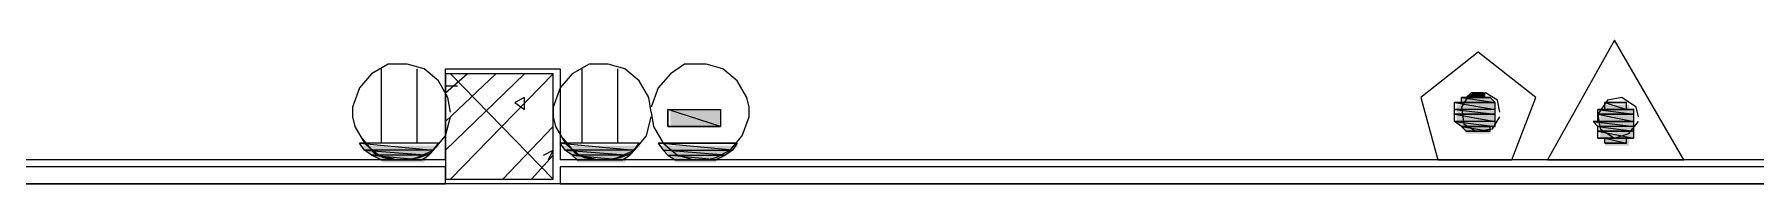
# Model space of a CAD drawing. Header units: millimetres. Extents: x 5 to 415, y 48 to 251.
# Drawn here: x 153.93 to 166.63, y 224.54 to 225.6 of the extents above; entities that cross this region are included whole.
import ezdxf

# ---------------------------------------------------------------- set-up
doc = ezdxf.new("R2010")
doc.units = ezdxf.units.MM
doc.layers.add('H', color=7, linetype='Continuous')
doc.layers.add('P', color=7, linetype='Continuous')

msp = doc.modelspace()

# ---------------------------------------------------------------- hatches: boundary and pattern name
at = {"layer": 'H', "linetype": 'Continuous'}
for points in [[(164.465, 225.125), (164.465, 225.178), (164.677, 225.178), (164.712, 225.125), (164.465, 225.125)], [(164.5, 225.178), (164.553, 225.213), (164.641, 225.213), (164.641, 225.178), (164.5, 225.178)], [(158.627, 224.966), (158.627, 225.09), (158.997, 225.09), (158.997, 224.966), (158.627, 224.966)], [(164.43, 225.09), (164.43, 225.125), (164.712, 225.125), (164.712, 225.09), (164.43, 225.09)], [(164.43, 225.037), (164.43, 225.09), (164.712, 225.09), (164.712, 225.037), (164.43, 225.037)], [(165.488, 225.037), (165.488, 225.09), (165.735, 225.09), (165.735, 225.037), (165.488, 225.037)], [(165.523, 225.09), (165.523, 225.125), (165.7, 225.125), (165.7, 225.09), (165.523, 225.09)], [(164.43, 225.002), (164.43, 225.037), (164.712, 225.037), (164.712, 225.002), (164.43, 225.002)], [(164.465, 224.966), (164.43, 225.002), (164.712, 225.002), (164.712, 224.966), (164.465, 224.966)], [(164.5, 224.913), (164.465, 224.966), (164.677, 224.966), (164.677, 224.913), (164.5, 224.913)], [(165.488, 224.966), (165.435, 225.002), (165.735, 225.002), (165.735, 224.966), (165.488, 224.966)], [(165.488, 225.002), (165.488, 225.037), (165.735, 225.037), (165.735, 225.002), (165.488, 225.002)], [(165.488, 224.913), (165.488, 224.966), (165.735, 224.966), (165.735, 224.913), (165.488, 224.913)], [(156.369, 224.79), (156.333, 224.825), (156.933, 224.825), (156.88, 224.79), (156.369, 224.79)], [(156.422, 224.755), (156.369, 224.79), (156.88, 224.79), (156.845, 224.755), (156.422, 224.755)], [(157.868, 224.79), (157.815, 224.825), (158.415, 224.825), (158.362, 224.79), (157.868, 224.79)], [(157.903, 224.755), (157.868, 224.79), (158.362, 224.79), (158.327, 224.755), (157.903, 224.755)], [(158.574, 224.79), (158.538, 224.825), (159.138, 224.825), (159.085, 224.79), (158.574, 224.79)], [(158.627, 224.755), (158.574, 224.79), (159.085, 224.79), (159.05, 224.755), (158.627, 224.755)], [(165.488, 224.878), (165.488, 224.913), (165.735, 224.913), (165.735, 224.878), (165.488, 224.878)], [(165.523, 224.825), (165.523, 224.878), (165.7, 224.878), (165.7, 224.825), (165.523, 224.825)], [(156.51, 224.702), (156.422, 224.755), (156.845, 224.755), (156.81, 224.702), (156.51, 224.702)], [(157.939, 224.702), (157.903, 224.755), (158.327, 224.755), (158.291, 224.702), (157.939, 224.702)], [(158.662, 224.702), (158.627, 224.755), (159.05, 224.755), (158.962, 224.702), (158.662, 224.702)]]:
    msp.add_hatch(color=256, dxfattribs=at).paths.add_polyline_path(points)

# ---------------------------------------------------------------- linework, layer by layer
at = {"layer": 'P'}
for points in [[(165.594, 225.601), (165.1, 224.719)], [(166.105, 224.719), (165.594, 225.601)], [(156.545, 225.425), (156.422, 225.354)], [(156.545, 225.425), (156.422, 225.354)], [(156.616, 225.425), (156.545, 225.425)], [(156.616, 225.425), (156.545, 225.425)], [(156.686, 225.425), (156.616, 225.425)], [(156.686, 225.425), (156.616, 225.425)], [(156.81, 225.39), (156.686, 225.425)], [(156.81, 225.39), (156.686, 225.425)], [(158.027, 225.425), (157.903, 225.354)], [(158.027, 225.425), (157.903, 225.354)], [(158.097, 225.425), (158.027, 225.425)], [(158.097, 225.425), (158.027, 225.425)], [(158.168, 225.425), (158.097, 225.425)], [(158.168, 225.425), (158.097, 225.425)], [(158.291, 225.39), (158.168, 225.425)], [(158.291, 225.39), (158.168, 225.425)], [(158.732, 225.425), (158.627, 225.354)], [(158.803, 225.425), (158.732, 225.425)], [(158.891, 225.425), (158.803, 225.425)], [(159.015, 225.39), (158.891, 225.425)], [(164.588, 225.513), (164.165, 225.178)], [(165.012, 225.178), (164.588, 225.513)], [(156.422, 225.354), (156.333, 225.249)], [(156.422, 225.354), (156.333, 225.249)], [(156.492, 225.39), (156.492, 224.843)], [(156.757, 225.39), (156.757, 224.843)], [(156.916, 225.302), (156.81, 225.39)], [(156.916, 225.302), (156.81, 225.39)], [(156.986, 225.178), (156.916, 225.302)], [(156.986, 225.178), (156.916, 225.302)], [(156.968, 224.719), (156.968, 225.39)], [(156.968, 225.39), (157.815, 225.39)], [(156.968, 225.213), (157.127, 225.354)], [(156.968, 225.002), (157.339, 225.354)], [(156.968, 224.79), (157.551, 225.354)], [(156.968, 225.354), (156.968, 224.578)], [(157.762, 225.354), (156.968, 225.354)], [(157.762, 224.578), (157.004, 225.354)], [(157.004, 224.578), (157.762, 225.354)], [(157.762, 224.578), (157.762, 225.354)], [(157.815, 225.39), (157.815, 224.719)], [(157.903, 225.354), (157.815, 225.249)], [(157.903, 225.354), (157.815, 225.249)], [(157.974, 225.39), (157.974, 224.843)], [(158.238, 225.39), (158.238, 224.843)], [(158.397, 225.302), (158.291, 225.39)], [(158.397, 225.302), (158.291, 225.39)], [(158.468, 225.178), (158.397, 225.302)], [(158.468, 225.178), (158.397, 225.302)], [(158.627, 225.354), (158.538, 225.249)], [(159.12, 225.302), (159.015, 225.39)], [(159.191, 225.178), (159.12, 225.302)], [(156.333, 225.249), (156.281, 225.108)], [(156.333, 225.249), (156.281, 225.108)], [(156.968, 225.266), (157.057, 225.266)], [(157.004, 225.072), (156.986, 225.178)], [(157.004, 225.072), (156.986, 225.178)], [(157.551, 225.178), (157.48, 225.143)], [(157.551, 225.09), (157.551, 225.178)], [(157.815, 225.249), (157.762, 225.108)], [(157.815, 225.249), (157.762, 225.108)], [(158.485, 225.072), (158.468, 225.178)], [(158.485, 225.072), (158.468, 225.178)], [(158.538, 225.249), (158.485, 225.108)], [(159.209, 225.108), (159.191, 225.178)], [(164.165, 225.178), (164.289, 224.719)], [(164.518, 225.196), (164.465, 225.108)], [(164.677, 225.178), (164.465, 225.178)], [(164.465, 225.178), (164.5, 225.178)], [(164.677, 225.178), (164.465, 225.178)], [(164.465, 225.178), (164.712, 225.143)], [(164.465, 225.178), (164.712, 225.143)], [(164.465, 225.143), (164.465, 225.178)], [(164.5, 225.178), (164.536, 225.213)], [(164.624, 225.178), (164.5, 225.178)], [(164.677, 225.178), (164.5, 225.178)], [(164.5, 225.178), (164.677, 225.178)], [(164.677, 225.178), (164.5, 225.178)], [(164.5, 225.178), (164.624, 225.178)], [(164.677, 225.178), (164.5, 225.178)], [(164.5, 225.178), (164.677, 225.178)], [(164.5, 225.178), (164.677, 225.178)], [(164.641, 225.213), (164.518, 225.196)], [(164.624, 225.213), (164.536, 225.213)], [(164.536, 225.213), (164.624, 225.213)], [(164.624, 225.213), (164.536, 225.213)], [(164.536, 225.213), (164.588, 225.213)], [(164.624, 225.213), (164.536, 225.213)], [(164.536, 225.213), (164.624, 225.178)], [(164.536, 225.213), (164.624, 225.178)], [(164.588, 225.213), (164.624, 225.213)], [(164.624, 225.178), (164.624, 225.213)], [(164.624, 225.178), (164.677, 225.178)], [(164.73, 225.16), (164.641, 225.213)], [(164.677, 225.178), (164.677, 225.178)], [(164.712, 225.143), (164.677, 225.178)], [(164.835, 224.719), (165.012, 225.178)], [(165.647, 225.178), (165.541, 225.16)], [(165.753, 225.108), (165.647, 225.178)], [(156.281, 225.108), (156.281, 225.037)], [(156.281, 225.108), (156.281, 225.037)], [(157.48, 225.143), (157.551, 225.09)], [(157.762, 225.108), (157.762, 225.037)], [(157.762, 225.108), (157.762, 225.037)], [(158.485, 225.072), (158.503, 224.966)], [(158.997, 224.966), (158.609, 225.09)], [(158.609, 225.09), (158.609, 224.966)], [(158.997, 224.966), (158.609, 225.09)], [(158.609, 225.09), (158.997, 225.09)], [(158.609, 225.09), (158.997, 225.09)], [(158.609, 224.966), (158.609, 225.09)], [(158.997, 225.09), (158.997, 224.966)], [(158.997, 225.09), (158.997, 224.966)], [(159.209, 225.037), (159.209, 225.108)], [(164.465, 225.143), (164.412, 225.143)], [(164.412, 225.143), (164.712, 225.143)], [(164.712, 225.143), (164.412, 225.143)], [(164.412, 225.143), (164.712, 225.09)], [(164.412, 225.143), (164.712, 225.09)], [(164.412, 225.09), (164.412, 225.143)], [(164.712, 225.09), (164.412, 225.09)], [(164.712, 225.09), (164.412, 225.09)], [(164.412, 225.09), (164.712, 225.055)], [(164.412, 225.09), (164.712, 225.055)], [(164.412, 225.055), (164.412, 225.09)], [(164.712, 225.055), (164.412, 225.055)], [(164.712, 225.055), (164.412, 225.055)], [(164.412, 225.055), (164.712, 225.055)], [(164.412, 225.055), (164.712, 225.055)], [(164.712, 225.055), (164.412, 225.055)], [(164.712, 225.055), (164.412, 225.055)], [(164.412, 225.055), (164.712, 225.002)], [(164.412, 225.055), (164.712, 225.002)], [(164.412, 225.002), (164.412, 225.055)], [(164.712, 225.143), (164.465, 225.143)], [(164.712, 225.143), (164.465, 225.143)], [(164.465, 225.143), (164.712, 225.143)], [(164.712, 225.143), (164.465, 225.143)], [(164.465, 225.108), (164.483, 224.984)], [(164.712, 225.143), (164.712, 225.143)], [(164.712, 225.09), (164.712, 225.143)], [(164.712, 225.055), (164.712, 225.09)], [(164.712, 225.055), (164.712, 225.055)], [(164.712, 225.055), (164.712, 225.055)], [(164.712, 225.002), (164.712, 225.055)], [(164.747, 225.072), (164.73, 225.16)], [(165.541, 225.16), (165.47, 225.055)], [(165.735, 225.09), (165.47, 225.09)], [(165.47, 225.09), (165.523, 225.09)], [(165.735, 225.09), (165.47, 225.09)], [(165.47, 225.09), (165.735, 225.055)], [(165.47, 225.09), (165.735, 225.055)], [(165.47, 225.055), (165.47, 225.09)], [(165.47, 225.055), (165.488, 224.949)], [(165.735, 225.055), (165.47, 225.055)], [(165.735, 225.055), (165.47, 225.055)], [(165.47, 225.055), (165.735, 225.055)], [(165.47, 225.055), (165.735, 225.055)], [(165.735, 225.055), (165.47, 225.055)], [(165.735, 225.055), (165.47, 225.055)], [(165.47, 225.055), (165.735, 225.002)], [(165.47, 225.055), (165.735, 225.002)], [(165.47, 225.002), (165.47, 225.055)], [(165.682, 225.143), (165.523, 225.143)], [(165.523, 225.143), (165.559, 225.143)], [(165.682, 225.143), (165.523, 225.143)], [(165.523, 225.143), (165.682, 225.09)], [(165.523, 225.143), (165.682, 225.09)], [(165.523, 225.09), (165.523, 225.143)], [(165.682, 225.09), (165.523, 225.09)], [(165.682, 225.09), (165.523, 225.09)], [(165.523, 225.09), (165.735, 225.09)], [(165.523, 225.09), (165.735, 225.09)], [(165.594, 225.143), (165.559, 225.143)], [(165.559, 225.143), (165.594, 225.143)], [(165.647, 225.143), (165.559, 225.143)], [(165.559, 225.143), (165.682, 225.143)], [(165.559, 225.143), (165.682, 225.143)], [(165.647, 225.143), (165.647, 225.143)], [(165.647, 225.143), (165.647, 225.143)], [(165.682, 225.143), (165.647, 225.143)], [(165.682, 225.09), (165.682, 225.143)], [(165.735, 225.09), (165.682, 225.09)], [(165.735, 225.055), (165.735, 225.09)], [(165.735, 225.055), (165.735, 225.055)], [(165.735, 225.055), (165.735, 225.055)], [(165.735, 225.002), (165.735, 225.055)], [(165.77, 225.037), (165.753, 225.108)], [(156.281, 225.037), (156.298, 224.966)], [(156.281, 225.037), (156.298, 224.966)], [(156.298, 224.966), (156.369, 224.843)], [(156.298, 224.966), (156.369, 224.843)], [(156.968, 224.896), (157.004, 225.037)], [(156.968, 224.896), (157.004, 225.037)], [(157.392, 224.578), (157.762, 224.966)], [(157.762, 225.037), (157.78, 224.966)], [(157.762, 225.037), (157.78, 224.966)], [(157.78, 224.966), (157.85, 224.843)], [(157.78, 224.966), (157.85, 224.843)], [(158.45, 224.896), (158.485, 225.037)], [(158.45, 224.896), (158.485, 225.037)], [(158.503, 224.966), (158.574, 224.843)], [(158.609, 224.966), (158.997, 224.966)], [(158.997, 224.966), (158.609, 224.966)], [(159.156, 224.896), (159.209, 225.037)], [(164.712, 225.002), (164.412, 225.002)], [(164.712, 225.002), (164.412, 225.002)], [(164.412, 225.002), (164.712, 224.966)], [(164.412, 225.002), (164.712, 224.966)], [(164.465, 224.966), (164.412, 225.002)], [(164.712, 224.966), (164.465, 224.966)], [(164.677, 224.966), (164.465, 224.966)], [(164.465, 224.966), (164.677, 224.966)], [(164.677, 224.966), (164.465, 224.966)], [(164.465, 224.966), (164.712, 224.966)], [(164.677, 224.966), (164.465, 224.966)], [(164.465, 224.966), (164.677, 224.931)], [(164.465, 224.966), (164.677, 224.931)], [(164.5, 224.931), (164.465, 224.966)], [(164.483, 224.984), (164.571, 224.931)], [(164.677, 224.931), (164.5, 224.931)], [(164.624, 224.931), (164.5, 224.931)], [(164.5, 224.931), (164.624, 224.931)], [(164.624, 224.931), (164.5, 224.931)], [(164.5, 224.931), (164.677, 224.931)], [(164.624, 224.931), (164.5, 224.931)], [(164.5, 224.931), (164.624, 224.931)], [(164.5, 224.931), (164.624, 224.931)], [(164.536, 224.931), (164.5, 224.931)], [(164.624, 224.931), (164.536, 224.931)], [(164.588, 224.931), (164.536, 224.931)], [(164.536, 224.931), (164.588, 224.931)], [(164.571, 224.931), (164.694, 224.949)], [(164.588, 224.931), (164.624, 224.931)], [(164.624, 224.931), (164.588, 224.931)], [(164.677, 224.931), (164.624, 224.931)], [(164.624, 224.931), (164.624, 224.931)], [(164.712, 224.966), (164.677, 224.966)], [(164.677, 224.931), (164.677, 224.966)], [(164.694, 224.949), (164.747, 225.037)], [(164.712, 224.966), (164.712, 225.002)], [(165.47, 225.002), (165.435, 225.002)], [(165.435, 225.002), (165.735, 225.002)], [(165.735, 225.002), (165.435, 225.002)], [(165.435, 225.002), (165.735, 224.966)], [(165.435, 225.002), (165.735, 224.966)], [(165.47, 224.966), (165.435, 225.002)], [(165.735, 225.002), (165.47, 225.002)], [(165.735, 225.002), (165.47, 225.002)], [(165.47, 225.002), (165.735, 225.002)], [(165.735, 225.002), (165.47, 225.002)], [(165.735, 224.966), (165.47, 224.966)], [(165.735, 224.966), (165.47, 224.966)], [(165.47, 224.966), (165.735, 224.931)], [(165.47, 224.966), (165.735, 224.931)], [(165.47, 224.931), (165.47, 224.966)], [(165.735, 224.931), (165.47, 224.931)], [(165.735, 224.931), (165.47, 224.931)], [(165.47, 224.931), (165.735, 224.931)], [(165.47, 224.931), (165.735, 224.931)], [(165.735, 224.931), (165.47, 224.931)], [(165.735, 224.931), (165.47, 224.931)], [(165.47, 224.931), (165.735, 224.878)], [(165.47, 224.931), (165.735, 224.878)], [(165.47, 224.878), (165.47, 224.931)], [(165.488, 224.949), (165.594, 224.878)], [(165.7, 224.913), (165.77, 225.002)], [(165.735, 225.002), (165.735, 225.002)], [(165.735, 224.966), (165.735, 225.002)], [(165.735, 224.931), (165.735, 224.966)], [(165.735, 224.931), (165.735, 224.931)], [(165.735, 224.931), (165.735, 224.931)], [(165.735, 224.878), (165.735, 224.931)], [(156.916, 224.843), (156.333, 224.843)], [(156.333, 224.843), (156.88, 224.79)], [(156.333, 224.843), (156.88, 224.79)], [(156.369, 224.79), (156.333, 224.843)], [(156.916, 224.843), (156.333, 224.843)], [(156.351, 224.878), (156.439, 224.772)], [(156.369, 224.843), (156.475, 224.755)], [(156.369, 224.843), (156.475, 224.755)], [(156.88, 224.79), (156.369, 224.79)], [(156.88, 224.79), (156.369, 224.79)], [(156.369, 224.79), (156.845, 224.755)], [(156.369, 224.79), (156.845, 224.755)], [(156.422, 224.755), (156.369, 224.79)], [(156.757, 224.737), (156.88, 224.79)], [(156.757, 224.737), (156.88, 224.79)], [(156.845, 224.755), (156.88, 224.79)], [(156.863, 224.772), (156.916, 224.843)], [(156.88, 224.79), (156.968, 224.896)], [(156.88, 224.79), (156.968, 224.896)], [(156.88, 224.79), (156.916, 224.843)], [(157.692, 224.755), (157.762, 224.79)], [(157.727, 224.719), (157.762, 224.79)], [(158.397, 224.843), (157.815, 224.843)], [(157.815, 224.843), (158.362, 224.79)], [(157.815, 224.843), (158.362, 224.79)], [(157.85, 224.79), (157.815, 224.843)], [(158.397, 224.843), (157.815, 224.843)], [(157.833, 224.878), (157.921, 224.772)], [(157.85, 224.843), (157.956, 224.755)], [(157.85, 224.843), (157.956, 224.755)], [(158.362, 224.79), (157.85, 224.79)], [(158.362, 224.79), (157.85, 224.79)], [(157.85, 224.79), (158.327, 224.755)], [(157.85, 224.79), (158.327, 224.755)], [(157.903, 224.755), (157.85, 224.79)], [(158.238, 224.737), (158.362, 224.79)], [(158.238, 224.737), (158.362, 224.79)], [(158.327, 224.755), (158.362, 224.79)], [(158.344, 224.772), (158.397, 224.843)], [(158.362, 224.79), (158.45, 224.896)], [(158.362, 224.79), (158.45, 224.896)], [(158.362, 224.79), (158.397, 224.843)], [(159.085, 224.79), (158.538, 224.843)], [(158.538, 224.843), (158.574, 224.79)], [(159.085, 224.79), (158.538, 224.843)], [(158.538, 224.843), (159.12, 224.843)], [(159.12, 224.843), (158.538, 224.843)], [(158.574, 224.843), (158.679, 224.755)], [(159.032, 224.755), (158.574, 224.79)], [(158.574, 224.79), (158.609, 224.755)], [(159.032, 224.755), (158.574, 224.79)], [(158.574, 224.79), (159.085, 224.79)], [(158.574, 224.79), (159.085, 224.79)], [(158.962, 224.737), (159.068, 224.79)], [(159.085, 224.79), (159.032, 224.755)], [(159.068, 224.79), (159.156, 224.896)], [(159.12, 224.843), (159.085, 224.79)], [(165.735, 224.878), (165.47, 224.878)], [(165.735, 224.878), (165.47, 224.878)], [(165.47, 224.878), (165.682, 224.878)], [(165.47, 224.878), (165.682, 224.878)], [(165.523, 224.878), (165.47, 224.878)], [(165.682, 224.878), (165.523, 224.878)], [(165.682, 224.878), (165.523, 224.878)], [(165.523, 224.878), (165.682, 224.843)], [(165.523, 224.878), (165.682, 224.843)], [(165.523, 224.843), (165.523, 224.878)], [(165.682, 224.843), (165.523, 224.843)], [(165.682, 224.843), (165.523, 224.843)], [(165.523, 224.843), (165.647, 224.843)], [(165.523, 224.843), (165.647, 224.843)], [(165.559, 224.843), (165.523, 224.843)], [(165.647, 224.843), (165.559, 224.843)], [(165.594, 224.843), (165.559, 224.843)], [(165.559, 224.843), (165.594, 224.843)], [(165.594, 224.878), (165.7, 224.913)], [(165.594, 224.843), (165.647, 224.843)], [(165.647, 224.843), (165.594, 224.843)], [(165.647, 224.843), (165.682, 224.843)], [(165.682, 224.878), (165.735, 224.878)], [(165.682, 224.843), (165.682, 224.878)], [(156.968, 224.667), (148.325, 224.667)], [(156.968, 224.719), (148.378, 224.719)], [(156.845, 224.755), (156.422, 224.755)], [(156.845, 224.755), (156.422, 224.755)], [(156.422, 224.755), (156.792, 224.719)], [(156.422, 224.755), (156.792, 224.719)], [(156.492, 224.719), (156.422, 224.755)], [(156.439, 224.772), (156.51, 224.737)], [(156.475, 224.755), (156.616, 224.719)], [(156.475, 224.755), (156.616, 224.719)], [(156.792, 224.719), (156.492, 224.719)], [(156.792, 224.719), (156.492, 224.719)], [(156.492, 224.719), (156.757, 224.719)], [(156.492, 224.719), (156.757, 224.719)], [(156.545, 224.719), (156.492, 224.719)], [(156.51, 224.737), (156.598, 224.719)], [(156.757, 224.719), (156.545, 224.719)], [(156.757, 224.719), (156.545, 224.719)], [(156.545, 224.719), (156.669, 224.719)], [(156.545, 224.719), (156.669, 224.719)], [(156.633, 224.719), (156.545, 224.719)], [(156.598, 224.719), (156.686, 224.719)], [(156.616, 224.719), (156.686, 224.719)], [(156.616, 224.719), (156.686, 224.719)], [(156.669, 224.719), (156.633, 224.719)], [(156.669, 224.719), (156.757, 224.719)], [(156.686, 224.719), (156.757, 224.737)], [(156.686, 224.719), (156.757, 224.737)], [(156.686, 224.719), (156.774, 224.737)], [(156.757, 224.719), (156.792, 224.719)], [(156.774, 224.737), (156.863, 224.772)], [(156.792, 224.719), (156.845, 224.755)], [(156.968, 224.543), (156.968, 224.667)], [(157.603, 224.578), (157.762, 224.755)], [(168.398, 224.719), (157.815, 224.719)], [(157.815, 224.667), (157.815, 224.543)], [(168.398, 224.667), (157.815, 224.667)], [(158.327, 224.755), (157.903, 224.755)], [(158.327, 224.755), (157.903, 224.755)], [(157.903, 224.755), (158.274, 224.719)], [(157.903, 224.755), (158.274, 224.719)], [(157.939, 224.719), (157.903, 224.755)], [(157.921, 224.772), (157.992, 224.737)], [(158.274, 224.719), (157.939, 224.719)], [(158.274, 224.719), (157.939, 224.719)], [(157.939, 224.719), (158.186, 224.719)], [(157.939, 224.719), (158.186, 224.719)], [(158.027, 224.719), (157.939, 224.719)], [(157.956, 224.755), (158.097, 224.719)], [(157.956, 224.755), (158.097, 224.719)], [(157.992, 224.737), (158.08, 224.719)], [(158.186, 224.719), (158.027, 224.719)], [(158.186, 224.719), (158.027, 224.719)], [(158.027, 224.719), (158.15, 224.719)], [(158.027, 224.719), (158.15, 224.719)], [(158.062, 224.719), (158.027, 224.719)], [(158.15, 224.719), (158.062, 224.719)], [(158.08, 224.719), (158.168, 224.719)], [(158.097, 224.719), (158.168, 224.719)], [(158.097, 224.719), (158.168, 224.719)], [(158.15, 224.719), (158.186, 224.719)], [(158.168, 224.719), (158.238, 224.737)], [(158.168, 224.719), (158.238, 224.737)], [(158.168, 224.719), (158.256, 224.737)], [(158.186, 224.719), (158.274, 224.719)], [(158.256, 224.737), (158.344, 224.772)], [(158.274, 224.719), (158.327, 224.755)], [(158.962, 224.719), (158.609, 224.755)], [(158.609, 224.755), (158.662, 224.719)], [(158.962, 224.719), (158.609, 224.755)], [(158.609, 224.755), (159.032, 224.755)], [(158.609, 224.755), (159.032, 224.755)], [(158.909, 224.719), (158.662, 224.719)], [(158.662, 224.719), (158.697, 224.719)], [(158.909, 224.719), (158.662, 224.719)], [(158.662, 224.719), (158.962, 224.719)], [(158.662, 224.719), (158.962, 224.719)], [(158.679, 224.755), (158.803, 224.719)], [(158.785, 224.719), (158.697, 224.719)], [(158.697, 224.719), (158.785, 224.719)], [(158.821, 224.719), (158.697, 224.719)], [(158.697, 224.719), (158.909, 224.719)], [(158.697, 224.719), (158.909, 224.719)], [(158.803, 224.719), (158.891, 224.719)], [(158.909, 224.719), (158.821, 224.719)], [(158.891, 224.719), (158.962, 224.737)], [(158.962, 224.719), (158.909, 224.719)], [(159.032, 224.755), (158.962, 224.719)], [(164.289, 224.719), (164.835, 224.719)], [(165.1, 224.719), (166.105, 224.719)], [(156.968, 224.543), (148.325, 224.543)], [(148.378, 224.543), (156.968, 224.543)], [(156.968, 224.578), (157.762, 224.578)], [(157.815, 224.543), (156.968, 224.543)], [(157.815, 224.543), (168.981, 224.543)], [(168.981, 224.543), (157.815, 224.543)]]:
    msp.add_lwpolyline(points, dxfattribs=at)

doc.saveas('drawing.dxf')
